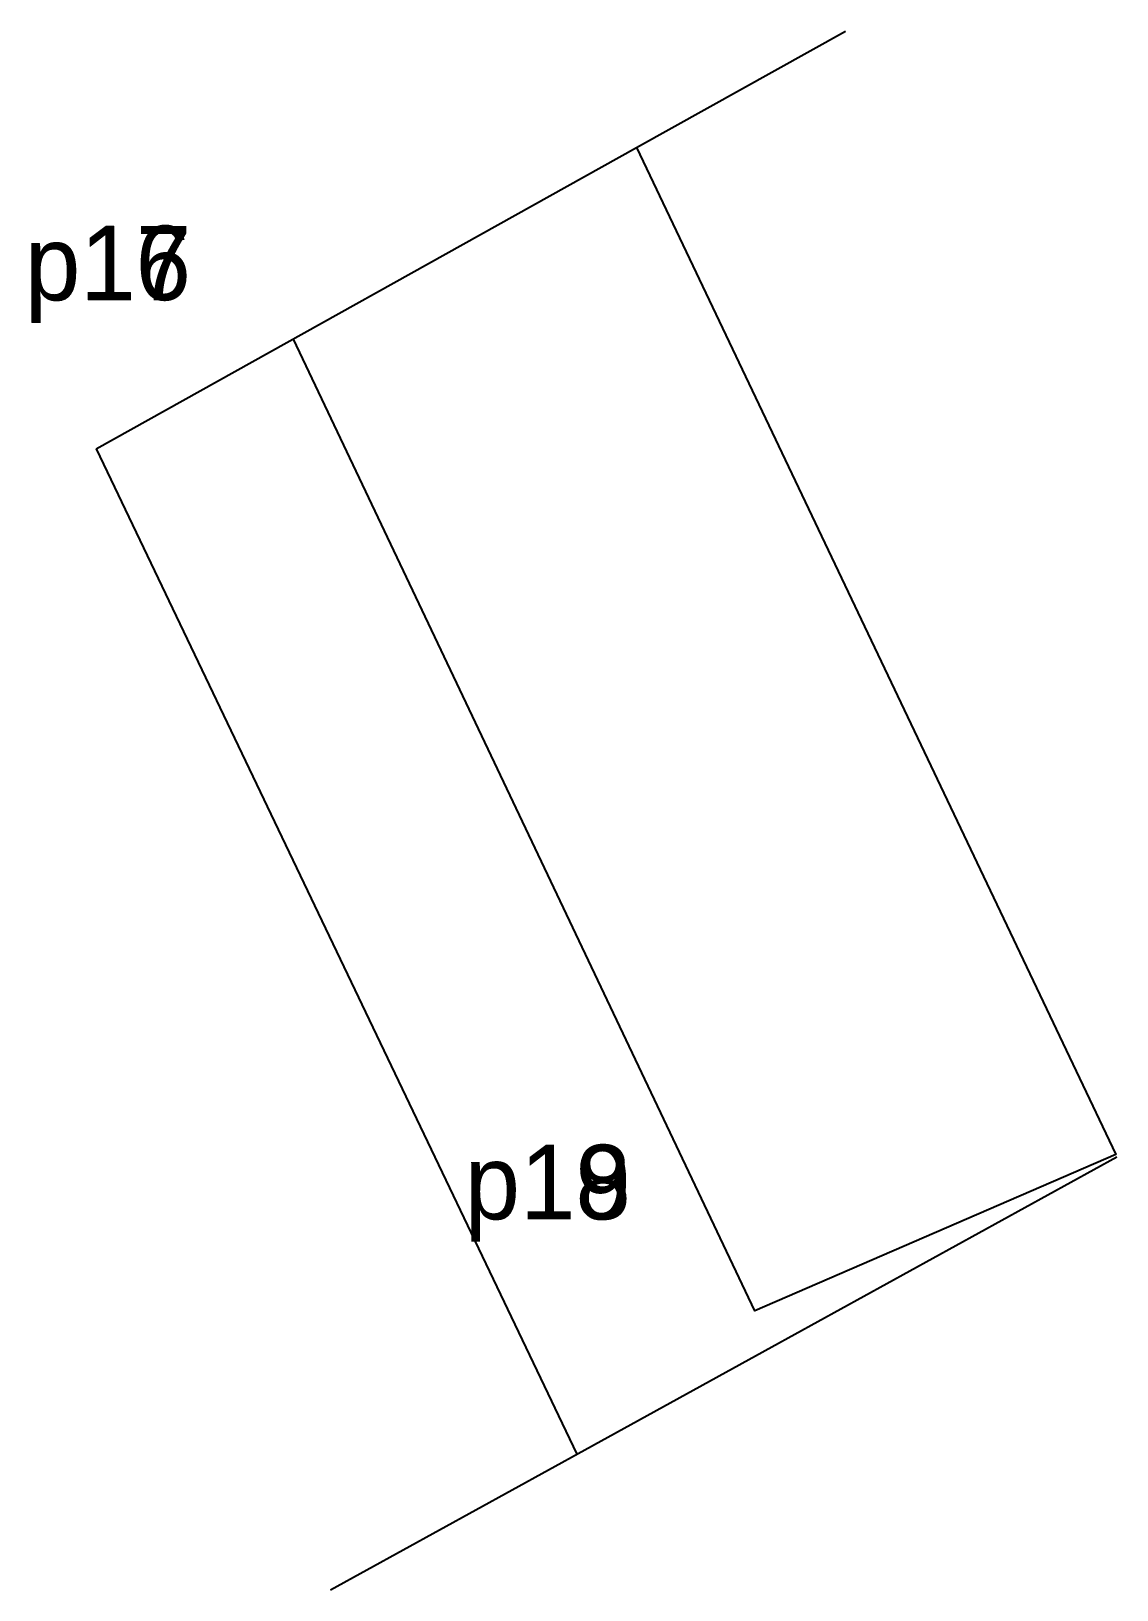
# Model space of a CAD drawing. Extents: x 551665.2 to 551691.4, y 1838892.4 to 1838930.1.
import ezdxf

# ---------------------------------------------------------------- set-up
doc = ezdxf.new("R2010")
doc.units = 0
for name, color, linetype in [('Level 10', 7, 'Continuous'), ('Level 12', 7, 'Continuous'), ('Level 36', 7, 'Continuous')]:
    doc.layers.add(name, color=color, linetype=linetype)

msp = doc.modelspace()

# ---------------------------------------------------------------- linework, layer by layer
at = {"layer": 'Level 10'}
for p, q in [((551679.802, 1838927.236), (551684.85, 1838930.05)), ((551666.739, 1838919.954), (551679.802, 1838927.236)), ((551679.8, 1838927.24), (551679.802, 1838927.236))]:
    msp.add_line(p, q, dxfattribs=at)
for points in [[(551679.802, 1838927.236), (551691.38, 1838902.9), (551682.66, 1838899.12), (551671.51, 1838922.61)], [(551672.402, 1838892.379), (551678.551, 1838895.766), (551683.071, 1838898.255), (551691.405, 1838902.846)]]:
    msp.add_lwpolyline(points, dxfattribs=at)
at = {"layer": 'Level 36'}
msp.add_line((551666.739, 1838919.954), (551678.36, 1838895.66), dxfattribs=at)

# ---------------------------------------------------------------- texts
at = {"layer": 'Level 12'}
for s, p in [('p16', (551665.015, 1838923.549)), ('p17', (551665.022, 1838923.543)), ('p18', (551675.646, 1838901.335)), ('p19', (551675.646, 1838901.333))]:
    msp.add_text(s, height=1.8, dxfattribs=at).set_placement(p)

doc.saveas('drawing.dxf')
